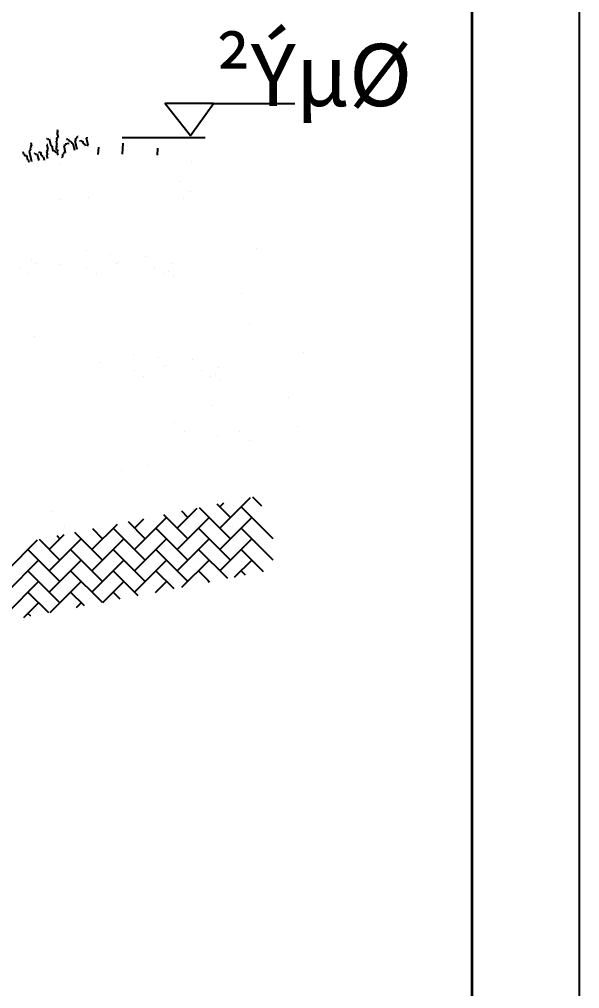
# Model space of a CAD drawing. Extents: x -1292 to 2908, y -1090 to 1828.
# Drawn here: x 2388 to 2908, y -190 to 710 of the extents above; entities that cross this region are included whole.
import ezdxf

# ---------------------------------------------------------------- set-up
doc = ezdxf.new("R2010")
doc.units = 0
doc.header["$MEASUREMENT"] = 0
doc.layers.get('0').update_dxf_attribs({"linetype": 'CONTINUOUS'})
for name, color, linetype in [('STAIR', 140, 'CONTINUOUS'), ('TK', 1, 'CONTINUOUS'), ('TREE', 3, 'CONTINUOUS')]:
    doc.layers.add(name, color=color, linetype=linetype)
doc.styles.get("Standard").update_dxf_attribs({"font": 'simsun.ttf'})

msp = doc.modelspace()

# ---------------------------------------------------------------- linework, layer by layer
at = {"color": 40, "linetype": 'BYBLOCK'}
for p, q in [((2567.98, 631.87), (2643.32, 631.87)), ((2483.08, 600.4), (2560.12, 600.4))]:
    msp.add_line(p, q, dxfattribs=at)
msp.add_lwpolyline([(2567.98, 631.87), (2523.17, 631.87), (2546.71, 602.1)], close=True, dxfattribs=at)
at = {"layer": 'STAIR'}
for p, q in [((2573.87, 237.59), (2602.15, 265.87)), ((2612.92, 257.94), (2604.52, 266.34)), ((2534.27, 237.59), (2552.75, 256.06)), ((2544.17, 247.49), (2538.43, 253.22)), ((2583.77, 227.69), (2554.96, 256.5)), ((2583.77, 247.49), (2571.48, 259.78)), ((2573.87, 257.39), (2577.45, 260.96)), ((2623.37, 227.69), (2593.67, 257.39)), ((2504.57, 227.69), (2488.87, 243.39)), ((2494.67, 217.79), (2524.37, 247.49)), ((2494.67, 237.59), (2503.34, 246.26)), ((2544.17, 227.69), (2521.91, 249.94)), ((2534.27, 217.79), (2563.97, 247.49)), ((2573.87, 217.79), (2603.57, 247.49)), ((2455.07, 217.79), (2478.64, 241.36)), ((2464.97, 227.69), (2455.83, 236.83)), ((2504.57, 207.89), (2474.87, 237.59)), ((2544.17, 207.89), (2514.47, 237.59)), ((2583.77, 207.89), (2554.07, 237.59)), ((2623.37, 207.89), (2593.67, 237.59)), ((2375.88, 197.99), (2404.54, 226.65)), ((2425.38, 207.89), (2406.27, 227)), ((2415.48, 217.79), (2429.24, 231.56)), ((2415.48, 197.99), (2445.18, 227.69)), ((2425.38, 227.69), (2422.79, 230.28)), ((2464.97, 207.89), (2439.31, 233.55)), ((2455.07, 197.99), (2484.77, 227.69)), ((2494.67, 197.99), (2524.37, 227.69)), ((2534.27, 197.99), (2563.97, 227.69)), ((2573.87, 197.99), (2603.57, 227.69)), ((2425.38, 188.09), (2395.68, 217.79)), ((2464.97, 188.09), (2435.28, 217.79)), ((2504.57, 188.09), (2474.87, 217.79)), ((2544.17, 188.09), (2514.47, 217.79)), ((2581.18, 190.68), (2554.07, 217.79)), ((2614.44, 197.02), (2593.67, 217.79)), ((2375.88, 178.19), (2405.58, 207.89)), ((2415.48, 178.19), (2445.18, 207.89)), ((2455.07, 178.19), (2484.77, 207.89)), ((2494.67, 178.19), (2524.37, 207.89)), ((2538.66, 182.58), (2563.97, 207.89)), ((2587.58, 191.9), (2603.57, 207.89)), ((2425.38, 168.29), (2395.68, 197.99)), ((2464.77, 168.5), (2435.28, 197.99)), ((2498.03, 174.83), (2474.87, 197.99)), ((2531.29, 181.17), (2514.47, 197.99)), ((2564.55, 187.51), (2554.07, 197.99)), ((2597.81, 193.85), (2593.67, 197.99)), ((2375.88, 158.39), (2405.58, 188.09)), ((2416.35, 159.27), (2445.18, 188.09)), ((2465.27, 168.59), (2484.77, 188.09)), ((2514.2, 177.92), (2524.37, 188.09)), ((2563.12, 187.24), (2563.97, 188.09)), ((2414.88, 158.99), (2395.68, 178.19)), ((2448.14, 165.33), (2435.28, 178.19)), ((2481.4, 171.66), (2474.87, 178.19)), ((2514.66, 178), (2514.47, 178.19)), ((2391.89, 154.6), (2405.58, 168.29)), ((2440.81, 163.93), (2445.18, 168.29)), ((2398.25, 155.82), (2395.68, 158.39))]:
    msp.add_line(p, q, dxfattribs=at)
at = {"layer": 'TK', "linetype": 'CONTINUOUS'}
for p, q in [((2907.92, -1090.11), (2907.92, 1827.67)), ((2807.92, -990.11), (2807.92, 1759.89))]:
    msp.add_line(p, q, dxfattribs=at)
at = {"layer": 'TK', "linetype": 'CONTINUOUS', "const_width": 2.5}
msp.add_lwpolyline([(-1042.08, 1759.89), (-1042.08, -990.11), (2807.92, -990.11), (2807.92, 1759.89), (-1042.08, 1759.89)], dxfattribs=at)
at = {"layer": 'TREE', "linetype": 'CONTINUOUS'}
for p, q in [((2423.29, 605.22), (2422.48, 605.03)), ((2422.48, 605.03), (2423.64, 600.18)), ((2422.71, 607.65), (2423.29, 605.22)), ((2398.17, 595.8), (2398.94, 592.57)), ((2412.73, 599.28), (2413.54, 599.48)), ((2413.54, 599.48), (2413.73, 598.67)), ((2413.73, 598.67), (2415.35, 599.06)), ((2415.35, 599.06), (2416.9, 592.59)), ((2422.6, 597.37), (2421.79, 597.18)), ((2421.79, 597.18), (2422.56, 593.94)), ((2423.64, 600.18), (2422.02, 599.8)), ((2422.02, 599.8), (2422.6, 597.37)), ((2433.47, 594.84), (2430.23, 594.07)), ((2430.23, 594.07), (2430.42, 593.26)), ((2431.31, 598.6), (2432.93, 598.98)), ((2432.93, 598.98), (2433.32, 597.37)), ((2433.32, 597.37), (2434.12, 597.56)), ((2434.12, 597.56), (2434.32, 596.75)), ((2434.32, 596.75), (2435.13, 596.95)), ((2435.13, 596.95), (2435.32, 596.14)), ((2435.32, 596.14), (2436.13, 596.33)), ((2436.13, 596.33), (2436.52, 594.72)), ((2436.52, 594.72), (2437.32, 594.91)), ((2437.32, 594.91), (2438.87, 588.44)), ((2439.37, 597.11), (2440.18, 597.3)), ((2441.3, 589.02), (2439.37, 597.11)), ((2439.79, 598.91), (2440.6, 599.11)), ((2440.18, 597.3), (2439.79, 598.91)), ((2440.41, 599.92), (2441.22, 600.11)), ((2440.6, 599.11), (2440.41, 599.92)), ((2441.02, 600.92), (2441.83, 601.11)), ((2441.22, 600.11), (2441.02, 600.92)), ((2441.83, 601.11), (2441.64, 601.92)), ((2443.61, 597.26), (2445.22, 597.65)), ((2445.22, 597.65), (2445.42, 596.84)), ((2445.42, 596.84), (2446.23, 597.04)), ((2446.23, 597.04), (2446.81, 594.61)), ((2446.81, 594.61), (2447.62, 594.8)), ((2447.62, 594.8), (2447.81, 594)), ((2447.81, 594), (2448.62, 594.19)), ((2448.62, 594.19), (2449, 592.57)), ((2449.89, 599.62), (2450.7, 599.81)), ((2451.43, 593.15), (2449.89, 599.62)), ((2450.7, 599.81), (2450.5, 600.62)), ((2483.73, 594.91), (2483.15, 584.96)), ((2390.81, 587.21), (2391.39, 584.79)), ((2397.47, 587.95), (2396.67, 587.76)), ((2396.67, 587.76), (2398.98, 578.06)), ((2398.09, 588.95), (2397.28, 588.76)), ((2397.28, 588.76), (2397.47, 587.95)), ((2398.51, 590.76), (2397.7, 590.57)), ((2397.7, 590.57), (2398.09, 588.95)), ((2398.94, 592.57), (2398.13, 592.38)), ((2398.13, 592.38), (2398.51, 590.76)), ((2401.48, 585.49), (2402.29, 585.69)), ((2402.29, 585.69), (2402.49, 584.88)), ((2402.49, 584.88), (2403.3, 585.07)), ((2403.3, 585.07), (2403.49, 584.26)), ((2405.53, 586.46), (2407.15, 586.85)), ((2407.15, 586.85), (2407.92, 583.61)), ((2413.82, 587.58), (2413.01, 587.39)), ((2413.01, 587.39), (2413.78, 584.16)), ((2414.08, 593.63), (2413.27, 593.43)), ((2413.27, 593.43), (2414.24, 589.39)), ((2414.24, 589.39), (2413.43, 589.2)), ((2413.43, 589.2), (2413.82, 587.58)), ((2416.9, 592.59), (2417.71, 592.78)), ((2417.71, 592.78), (2418.86, 587.94)), ((2418.86, 587.94), (2420.48, 588.32)), ((2420.48, 588.32), (2420.87, 586.71)), ((2420.87, 586.71), (2422.49, 587.09)), ((2422.33, 591.33), (2421.52, 591.13)), ((2421.52, 591.13), (2422.1, 588.71)), ((2422.56, 593.94), (2421.75, 593.75)), ((2421.75, 593.75), (2422.33, 591.33)), ((2422.1, 588.71), (2422.91, 588.9)), ((2422.49, 587.09), (2423.26, 583.86)), ((2422.91, 588.9), (2423.3, 587.29)), ((2428.92, 585.21), (2428.12, 585.02)), ((2430.35, 586.41), (2428.73, 586.02)), ((2428.73, 586.02), (2428.92, 585.21)), ((2430.42, 593.26), (2428.81, 592.87)), ((2428.81, 592.87), (2430.35, 586.41)), ((2450.62, 592.96), (2451.43, 593.15)), ((2461.02, 591.25), (2460.63, 584.62)), ((2515.98, 590.52), (2515.59, 583.88)), ((2391.39, 584.79), (2392.2, 584.98)), ((2392.2, 584.98), (2392.58, 583.37)), ((2392.58, 583.37), (2394.2, 583.75)), ((2394.2, 583.75), (2395.17, 579.71)), ((2395.17, 579.71), (2395.98, 579.91)), ((2395.98, 579.91), (2396.55, 577.48)), ((2403.49, 584.26), (2404.3, 584.46)), ((2404.3, 584.46), (2405.65, 578.8)), ((2407.92, 583.61), (2408.73, 583.81)), ((2408.73, 583.81), (2409.12, 582.19)), ((2409.12, 582.19), (2409.93, 582.38)), ((2409.93, 582.38), (2410.7, 579.15)), ((2413.78, 584.16), (2412.97, 583.97)), ((2412.97, 583.97), (2413.74, 580.73)), ((2427.89, 582.4), (2427.08, 582.21)), ((2427.08, 582.21), (2427.27, 581.4)), ((2428.31, 584.21), (2427.5, 584.02)), ((2427.5, 584.02), (2427.89, 582.4)), ((2428.12, 585.02), (2428.31, 584.21)), ((2547.7, 578.44), (2547.7, 578.44)), ((2425.29, 575.63), (2425.29, 575.63)), ((2537.18, 559.02), (2537.18, 559.02)), ((2546.39, 550.58), (2546.39, 550.58)), ((2424.96, 543.01), (2424.96, 543.01)), ((2451.51, 544.44), (2451.51, 544.44)), ((2540.16, 543.76), (2540.16, 543.76)), ((2607.77, 496.88), (2607.77, 496.88)), ((2398.76, 486.39), (2398.76, 486.39)), ((2449.75, 494.94), (2449.75, 494.94)), ((2472.72, 492.02), (2472.72, 492.02)), ((2504.66, 489.72), (2504.66, 489.72)), ((2388.13, 479.55), (2388.13, 479.55)), ((2402.44, 483.01), (2402.44, 483.01)), ((2425.52, 482.5), (2425.52, 482.5)), ((2450.42, 479.67), (2450.42, 479.67)), ((2477.87, 483.17), (2477.87, 483.17)), ((2479.97, 484.62), (2479.97, 484.62)), ((2512.7, 479.78), (2512.7, 479.78)), ((2529.03, 482.92), (2529.03, 482.92)), ((2396.57, 474.18), (2396.57, 474.18)), ((2458.85, 474.29), (2458.85, 474.29)), ((2521.13, 474.41), (2521.13, 474.41)), ((2525.74, 476.29), (2525.74, 476.29)), ((2530.88, 471.47), (2530.88, 471.47)), ((2593.8, 455.06), (2593.8, 455.06)), ((2601.65, 427.93), (2601.65, 427.93)), ((2401.74, 415.59), (2401.74, 415.59)), ((2493.72, 399.09), (2493.72, 399.09)), ((2516.7, 396.17), (2516.7, 396.17)), ((2651.74, 401.03), (2651.74, 401.03)), ((2462.48, 391.58), (2462.48, 391.58)), ((2521.85, 387.32), (2521.85, 387.32)), ((2523.94, 388.77), (2523.94, 388.77)), ((2548.63, 393.87), (2548.63, 393.87)), ((2573.01, 387.07), (2573.01, 387.07)), ((2494.39, 383.81), (2494.39, 383.81)), ((2502.83, 378.44), (2502.83, 378.44)), ((2556.68, 383.93), (2556.68, 383.93)), ((2565.11, 378.56), (2565.11, 378.56)), ((2569.72, 380.44), (2569.72, 380.44)), ((2574.85, 375.62), (2574.85, 375.62)), ((2566.12, 351.08), (2566.12, 351.08)), ((2637.78, 359.21), (2637.78, 359.21)), ((2531.63, 335.56), (2531.63, 335.56)), ((2540.84, 327.12), (2540.84, 327.12)), ((2591.83, 327.32), (2591.83, 327.32)), ((2645.62, 332.08), (2645.62, 332.08)), ((2571.99, 322.73), (2571.99, 322.73)), ((2601.05, 318.88), (2601.05, 318.88)), ((2482.38, 290.7), (2482.38, 290.7)), ((2506.45, 295.73), (2506.45, 295.73)), ((2418.73, 253.07), (2418.73, 253.07)), ((2549.61, 254.74), (2549.61, 254.74)), ((2429.71, 239.03), (2429.71, 239.03)), ((2494.24, 235.14), (2494.24, 235.14)), ((2585.42, 239.31), (2585.42, 239.31)), ((2450.8, 225.59), (2450.8, 225.59)), ((2606.5, 225.88), (2606.5, 225.88)), ((2482.17, 202.99), (2482.17, 202.99)), ((2544.01, 189.53), (2544.01, 189.53)), ((2551.42, 190.56), (2551.42, 190.56)), ((2577.44, 193.99), (2577.44, 193.99))]:
    msp.add_line(p, q, dxfattribs=at)

# ---------------------------------------------------------------- texts
msp.add_text('²ÝμØ', height=57.917).set_placement((2570.07, 629.47))

doc.saveas('drawing.dxf')
